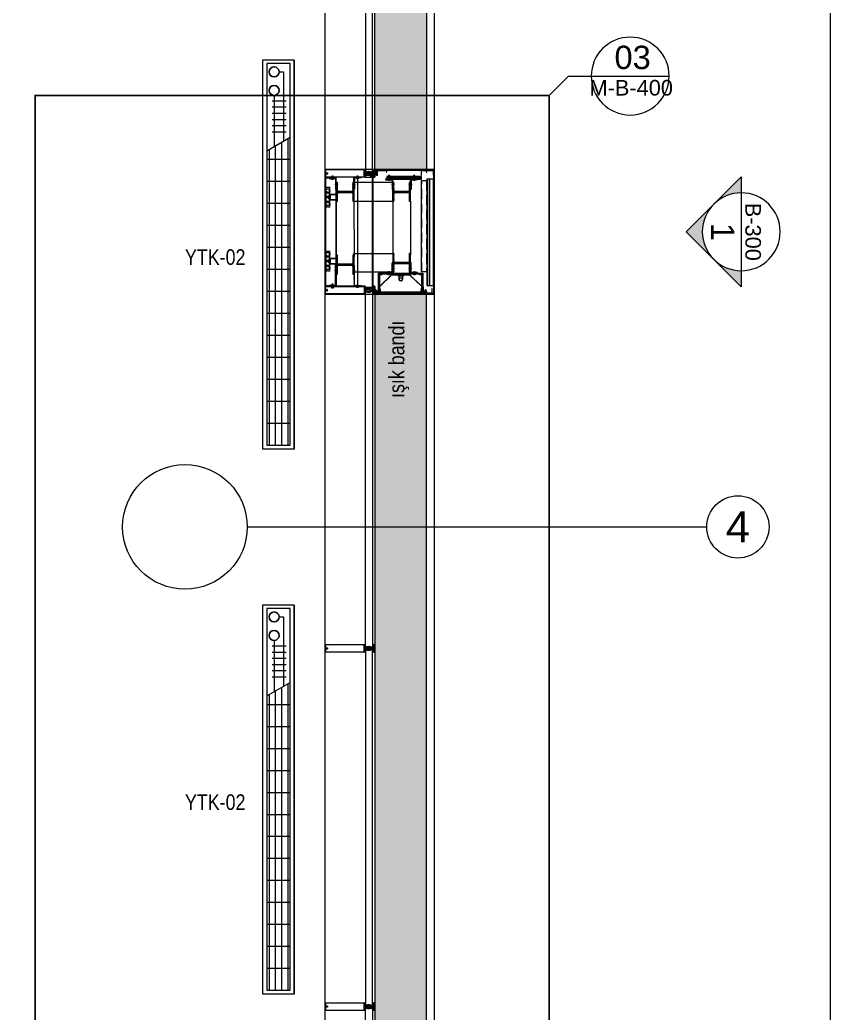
# Model space of a CAD drawing. Extents: x -2012 to 34975, y -1043 to 8321.
# Drawn here: x 5935 to 6455, y 1440 to 2078 of the extents above; entities that cross this region are included whole.
import ezdxf
from ezdxf.enums import TextEntityAlignment as Align

# ---------------------------------------------------------------- set-up
doc = ezdxf.new("R2010")
doc.units = 0
doc.header["$LTSCALE"] = 25
doc.header["$PDMODE"] = 1
for name, pattern in [('DOT2', [0.125, 0, -0.125]), ('Grundrisse$0$AUSGEZOGEN', [2, 1, 1]), ('HIDDEN', [0.375, 0.25, -0.125]), ('HIDDEN2', [4.7625, 3.175, -1.5875])]:
    doc.linetypes.add(name, pattern=pattern)
doc.layers.get('0').update_dxf_attribs({"color": 9, "lineweight": 9})
for name, color, linetype, lineweight in [('01', 9, 'Continuous', 9), ('06D', 9, 'Continuous', 9), ('09P', 9, 'Continuous', 9), ('10', 9, 'Continuous', 9), ('10A', 9, 'Continuous', 9), ('15', 9, 'Continuous', 9), ('20', 9, 'DOT2', 9), ('21', 9, 'Continuous', 9), ('24', 9, 'Continuous', 9), ('31', 9, 'Continuous', 9), ('33', 9, 'BATTING', 9), ('35', 9, 'Continuous', 9)]:
    doc.layers.add(name, color=color, linetype=linetype, lineweight=lineweight)
doc.styles.add('Arial', font='arial.ttf', dxfattribs={"height": 2.5})
doc.styles.add('MuuM_TEXT-STANDART', font='ARIALN.TTF')
doc.linetypes.add('BATTING', pattern='A,0.0001,-0.1,[134,ltypeshp.shx,S=0.1,R=0,X=-0.1,Y=0],-0.2,[134,ltypeshp.shx,S=0.1,R=180,X=0.1,Y=0],-0.1', length=0.4001)
pattern_1 = [(135, (-0.00024, -1359.98446), (-0.176776695, -0.176776695), [])]
pattern_2 = [(135, (-1.3601, -984.90163), (-0.176776695, -0.176776695), [])]
pattern_3 = [(135, (-1.36034, -985.99839), (-0.176776695, -0.176776695), [])]

# ---------------------------------------------------------------- blocks, each defined once
blk = doc.blocks.new('0_aks')
at = {"linetype": 'Continuous'}
blk.add_circle((0, 0), 2, dxfattribs=at)
at = {"style": 'Arial'}
blk.add_attdef('AKS', text='', height=2, dxfattribs=at).set_placement((0, 0), align=Align.MIDDLE_CENTER)
blk = doc.blocks.new('p-aks_vw')
at = {"layer": '24', "ltscale": 2}
blk.add_lwpolyline([(5680, 1440), (5975, 1440)], dxfattribs=at)
at = {"layer": '24', "xscale": 10, "yscale": 10, "zscale": 10}
blk.add_blockref('0_aks', (5995, 1440), dxfattribs=at).add_auto_attribs({'AKS': '4'})
blk = doc.blocks.new('prf-camderzi-20x6-p_1')
at = {"layer": '10A', "linetype": 'Continuous'}
for points in [[(0.18, -2.39), (0.13, -2.34), (0.13, 2.34), (0.18, 2.39), (0.79, 2.39), (0.82, 2.3), (0.88, 2.28), (1.2, 2.39), (1.2, 2.5), (0.15, 2.5), (0.04, 2.45), (0, 2.35), (0, -2.35), (0.05, -2.46), (0.15, -2.5), (1.2, -2.5), (1.2, -2.39), (0.88, -2.28), (0.82, -2.3), (0.79, -2.39)], [(1.06, 2.07), (1.06, 1.95), (1.12, 1.95), (1.2, 2.03), (1.2, 2.35), (0.83, 2.25), (0.8, 2.25), (0.77, 2.27), (0.74, 2.33), (0.69, 2.35), (0.53, 2.27), (0.39, 2.2), (0.22, 2.13), (0.21, 2.1), (0.22, 2.07), (0.26, 2.05), (0.6, 2.05), (0.65, 2), (0.65, 1.08), (0.75, 0.98), (0.9, 0.98), (1, 0.88), (1, 0.03), (1.02, 0), (1, -0.02), (1, -0.88), (0.9, -0.98), (0.75, -0.98), (0.65, -1.08), (0.65, -2), (0.6, -2.05), (0.26, -2.05), (0.22, -2.07), (0.21, -2.1), (0.23, -2.14), (0.42, -2.21), (0.52, -2.26), (0.7, -2.35), (0.73, -2.33), (0.77, -2.27), (0.8, -2.25), (0.82, -2.25), (1.2, -2.35), (1.2, -2.03), (1.12, -1.95), (1.06, -1.95), (1.06, -2.07), (0.9, -2.07), (0.8, -1.97), (0.8, -1.13), (1.06, -1.13), (1.06, -1.25), (1.12, -1.25), (1.2, -1.17), (1.2, 1.17), (1.12, 1.25), (1.06, 1.25), (1.06, 1.13), (0.8, 1.13), (0.8, 1.97), (0.9, 2.07)], [(6.25, -2.5), (31.85, -2.5), (31.95, -2.46), (32, -2.35), (32, 2.35), (31.94, 2.47), (31.85, 2.5), (6.25, 2.5), (6.25, 2.3), (6.33, 2.22), (6.39, 2.22), (6.39, 2.34), (6.62, 2.34), (6.62, 1.9), (6.64, 1.87), (6.62, 1.85), (6.62, 1.4), (6.39, 1.4), (6.39, 1.52), (6.33, 1.52), (6.25, 1.44), (6.25, 1.08), (6.37, 1.08), (6.37, 1.2), (6.58, 1.2), (6.58, 0.65), (6.52, 0.53), (6.43, 0.5), (5.3, 0.5), (5.25, 0.45), (5.25, 0.35), (5.35, 0.25), (5.44, 0.25), (5.47, 0.2), (5.59, 0.2), (5.62, 0.25), (5.65, 0.2), (5.77, 0.2), (5.8, 0.25), (5.83, 0.2), (5.95, 0.2), (5.98, 0.25), (6.01, 0.2), (6.13, 0.2), (6.16, 0.25), (6.19, 0.2), (6.31, 0.2), (6.34, 0.25), (6.37, 0.2), (6.41, 0.2), (6.6, 0.09), (6.65, 0), (6.6, -0.09), (6.41, -0.2), (6.28, -0.2), (6.25, -0.25), (6.22, -0.2), (6.1, -0.2), (6.07, -0.25), (6.04, -0.2), (5.92, -0.2), (5.89, -0.25), (5.86, -0.2), (5.74, -0.2), (5.71, -0.25), (5.68, -0.2), (5.56, -0.2), (5.53, -0.25), (5.5, -0.2), (5.38, -0.2), (5.35, -0.25), (5.25, -0.37), (5.25, -0.45), (5.3, -0.5), (6.43, -0.5), (6.55, -0.56), (6.58, -0.65), (6.58, -1.22), (6.37, -1.22), (6.37, -1.1), (6.25, -1.1), (6.25, -1.46), (6.33, -1.54), (6.39, -1.54), (6.39, -1.42), (6.62, -1.42), (6.62, -1.86), (6.64, -1.89), (6.62, -1.91), (6.62, -2.36), (6.39, -2.36), (6.39, -2.24), (6.33, -2.24), (6.25, -2.32)]]:
    blk.add_lwpolyline(points, close=True, dxfattribs=at)
at = {"layer": '10A', "linetype": 'Grundrisse$0$AUSGEZOGEN'}
for points in [[(5.22, -0.5), (5.22, -0.32), (5.28, -0.22), (5.42, -0.19), (5.59, -0.2), (5.76, -0.21), (5.84, -0.21), (5.87, -0.24), (5.9, -0.2), (5.94, -0.2), (6.12, -0.19), (6.17, -0.19), (6.23, -0.17), (6.37, -0.09), (6.42, 0), (6.37, 0.09), (6.23, 0.17), (6.17, 0.19), (6.12, 0.19), (5.94, 0.2), (5.9, 0.2), (5.87, 0.23), (5.84, 0.21), (5.76, 0.21), (5.59, 0.2), (5.42, 0.19), (5.27, 0.23), (5.22, 0.32), (5.22, 0.5), (2.39, 0.5), (2.31, 0.48), (2.07, 0.37), (2.04, 0.37), (2.03, 0.4), (2.04, 0.47), (2.03, 0.49), (1.98, 0.5), (1.44, 0.5), (1.34, 0.4), (1.37, 0.29), (1.48, 0.27), (1.48, 0.34), (1.51, 0.37), (1.8, 0.37), (1.87, 0.34), (2.18, 0.03), (2.19, 0), (2.18, -0.04), (1.87, -0.34), (1.8, -0.37), (1.51, -0.37), (1.48, -0.34), (1.48, -0.26), (1.37, -0.29), (1.34, -0.36), (1.37, -0.47), (1.44, -0.5), (2.01, -0.5), (2.04, -0.47), (2.03, -0.4), (2.04, -0.38), (2.07, -0.37), (2.31, -0.48), (2.39, -0.5)], [(2.8, 0.93), (2.78, 0.89), (2.73, 0.5), (2.84, 0.5), (2.89, 0.55), (2.91, 0.58), (2.91, 0.9), (3, 1.05), (3.11, 1.09), (3.45, 1.12), (3.46, 1.13), (3.47, 1.16), (3.45, 1.18), (3.1, 1.18), (3.09, 1.18), (3.04, 1.17), (3, 1.15), (2.95, 1.13), (2.91, 1.1), (2.88, 1.06), (2.84, 1.02), (2.82, 0.98)], [(3.68, 0.93), (3.66, 0.89), (3.61, 0.5), (3.72, 0.5), (3.77, 0.55), (3.79, 0.58), (3.79, 0.9), (3.88, 1.05), (3.99, 1.09), (4.33, 1.12), (4.34, 1.13), (4.35, 1.16), (4.33, 1.18), (3.98, 1.18), (3.97, 1.18), (3.92, 1.17), (3.88, 1.15), (3.83, 1.13), (3.79, 1.1), (3.76, 1.06), (3.72, 1.02), (3.7, 0.98)], [(4.56, 0.93), (4.54, 0.89), (4.49, 0.5), (4.6, 0.5), (4.65, 0.55), (4.67, 0.58), (4.67, 0.9), (4.76, 1.05), (4.87, 1.09), (5.21, 1.12), (5.22, 1.13), (5.23, 1.16), (5.21, 1.18), (4.86, 1.18), (4.85, 1.18), (4.8, 1.17), (4.76, 1.15), (4.71, 1.13), (4.67, 1.1), (4.64, 1.06), (4.6, 1.02), (4.58, 0.98)], [(2.79, -0.92), (2.78, -0.88), (2.73, -0.5), (2.84, -0.5), (2.89, -0.55), (2.91, -0.58), (2.91, -0.89), (3, -1.04), (3.11, -1.08), (3.44, -1.11), (3.46, -1.12), (3.47, -1.15), (3.45, -1.17), (3.1, -1.17), (3.09, -1.17), (3.04, -1.16), (3, -1.14), (2.95, -1.12), (2.91, -1.09), (2.87, -1.05), (2.84, -1.01), (2.82, -0.97)], [(3.67, -0.92), (3.66, -0.88), (3.61, -0.5), (3.72, -0.5), (3.77, -0.55), (3.79, -0.58), (3.79, -0.89), (3.88, -1.04), (3.99, -1.08), (4.32, -1.11), (4.34, -1.12), (4.35, -1.15), (4.33, -1.17), (3.98, -1.17), (3.97, -1.17), (3.92, -1.16), (3.88, -1.14), (3.83, -1.12), (3.79, -1.09), (3.75, -1.05), (3.72, -1.01), (3.7, -0.97)], [(4.55, -0.92), (4.54, -0.88), (4.49, -0.5), (4.6, -0.5), (4.65, -0.55), (4.67, -0.58), (4.67, -0.89), (4.76, -1.04), (4.87, -1.08), (5.2, -1.11), (5.22, -1.12), (5.23, -1.15), (5.21, -1.17), (4.86, -1.17), (4.85, -1.17), (4.8, -1.16), (4.76, -1.14), (4.71, -1.12), (4.67, -1.09), (4.63, -1.05), (4.6, -1.01), (4.58, -0.97)]]:
    blk.add_lwpolyline(points, close=True, dxfattribs=at)
at = {"layer": '10A', "linetype": 'Continuous'}
blk.add_lwpolyline([(6.85, -2.29), (6.85, 2.29), (31.79, 2.29), (31.79, 0.16), (31.74, 0.11), (31.28, 0.11), (31.22, 0.17), (31.2, 0.22), (31.17, 0.27), (31.13, 0.31), (31.09, 0.35), (31.05, 0.38), (31, 0.41), (30.95, 0.43), (30.9, 0.45), (30.84, 0.46), (30.79, 0.46), (30.73, 0.45), (30.68, 0.44), (30.62, 0.42), (30.57, 0.4), (30.53, 0.37), (30.49, 0.33), (30.45, 0.29), (30.44, 0.18), (30.52, 0.13), (30.66, 0.13), (30.68, 0.16), (30.67, 0.18), (30.78, 0.22), (30.92, 0.18), (30.92, 0.16), (30.93, 0.14), (31, 0.12), (31.04, -0.01), (31, -0.11), (30.93, -0.12), (30.92, -0.15), (30.93, -0.16), (30.78, -0.2), (30.68, -0.16), (30.68, -0.15), (30.67, -0.12), (30.65, -0.11), (30.52, -0.11), (30.42, -0.18), (30.45, -0.27), (30.49, -0.31), (30.53, -0.35), (30.57, -0.38), (30.62, -0.41), (30.68, -0.42), (30.73, -0.44), (30.79, -0.44), (30.84, -0.44), (30.9, -0.43), (30.95, -0.42), (31, -0.39), (31.05, -0.37), (31.09, -0.33), (31.13, -0.29), (31.17, -0.25), (31.2, -0.2), (31.22, -0.15), (31.28, -0.09), (31.74, -0.09), (31.79, -0.14), (31.79, -2.29), (6.85, -2.29)], dxfattribs=at)
blk = doc.blocks.new('p-cephe-onkisim')
at = {"layer": '31'}
h = blk.add_hatch(dxfattribs=at)
h.set_pattern_fill('DOTS', color=256, scale=50, angle=90, style=0)
h.set_pattern_definition([(90, (8372.4593, -9317.76), (-3.125, 1.5625), [0, -3.125])])
h.paths.add_polyline_path([(-38, 3019.5), (-5, 3019.5), (-5, 3752), (-38, 3752)])
h.paths.add_polyline_path([(-5, 1789.5), (-38, 1789.5), (-38, 2276.5), (-5, 2276.5)])
h.paths.add_polyline_path([(-38, 794.5), (-5, 794.5), (-5, 1709.5), (-38, 1709.5)])
h.paths.add_polyline_path([(-38, 68), (-5, 68), (-5, 554.5), (-38, 554.5)])
at = {"layer": '06D'}
for points in [[(-70.11, 2344.99), (-70, 68.43)], [(0, 2276.5), (0, 68)]]:
    blk.add_lwpolyline(points, dxfattribs=at)
for points in [[(-5, 1789.5), (-38, 1789.5), (-38, 2276.5), (-5, 2276.5)], [(-38, 794.5), (-5, 794.5), (-5, 1709.5), (-38, 1709.5)]]:
    blk.add_lwpolyline(points, close=True, dxfattribs=at)
at = {"layer": '10'}
blk.add_lwpolyline([(0, 1789.5), (-70, 1789.5), (-70, 1709.5), (0, 1709.5)], close=True, dxfattribs=at)
at = {"layer": '15', "linetype": 'Continuous'}
for points in [[(-44, 1787.92), (-39.5, 1787.92), (-39.5, 2032.27), (-44, 2032.27)], [(-44, 1711.17), (-39.5, 1711.17), (-39.5, 1482.87), (-44, 1482.87)], [(-44, 1253), (-39.5, 1253), (-39.5, 1481), (-44, 1481)], [(-44, 1251), (-39.5, 1251), (-39.5, 1023), (-44, 1023)]]:
    blk.add_lwpolyline(points, close=True, dxfattribs=at)
at = {"xscale": -1}
for p in [(-38, 1787), (-38, 1482), (-38, 1252)]:
    blk.add_blockref('prf-camderzi-20x6-p_1', p, dxfattribs=at)
at = {"rotation": 180}
blk.add_blockref('prf-camderzi-20x6-p_1', (-38, 1712), dxfattribs=at)
blk = doc.blocks.new('*U662')
for points in [[(-0.09, -0.42), (-0.58, -0.42), (-0.58, 0.43), (-0.09, 0.43)], [(-0.09, 0.59), (0, 0.59), (0, -0.59), (-0.09, -0.59)], [(0.7, 0.59), (0.61, 0.59), (0.61, -0.59), (0.7, -0.59)], [(0.7, -0.42), (1.19, -0.42), (1.19, 0.43), (0.7, 0.43)]]:
    blk.add_lwpolyline(points, close=True)
for points in [[(0.61, 0.21), (0, 0.21)], [(0.61, -0.2), (0, -0.2)]]:
    blk.add_lwpolyline(points)
blk = doc.blocks.new('k01-kapı önü aydınlatma elemanı')
blk.add_lwpolyline([(0, -0.29), (13.92, -0.29), (13.92, -11.87), (16.13, -11.87), (16.13, -11.59), (14.2, -11.59), (14.2, 0), (-14.2, 0), (-14.2, -11.59), (-16.13, -11.59), (-16.13, -11.87), (-13.92, -11.87), (-13.92, -0.29)])
for points in [[(0, -0.29), (-12.11, -0.29), (-12.11, -0.74), (-13.65, -0.74), (-13.65, -10.64), (-13.55, -10.64, -0.337022), (-13.41, -10.78), (-13.41, -11.46, 1.015215), (-13.31, -11.46), (-13.31, -10.75), (-13.34, -10.64), (-13.37, -10.59), (-13.47, -10.56), (-13.55, -10.54), (-13.55, -1.22), (-13.17, -1.22), (-13.17, -0.89), (-11.95, -0.89), (-11.95, -0.43), (-5.47, -0.43), (-5.47, -0.89), (-4.42, -0.89), (-4.42, -0.43), (-1.03, -0.43), (-1.03, -0.89), (0, -0.89), (0, -0.29)], [(1.13, -1.82), (1.13, -3.94, -0.402183), (-0.08, -4.78, -0.416808), (-1.29, -3.85), (-1.29, -1.82)], [(0, -0.29), (12.11, -0.29), (12.11, -0.74), (13.65, -0.74), (13.65, -10.64), (13.55, -10.64, 0.337022), (13.41, -10.78), (13.41, -11.46, -1.015215), (13.31, -11.46), (13.31, -10.75), (13.34, -10.64), (13.37, -10.59), (13.47, -10.56), (13.55, -10.54), (13.55, -1.22), (13.17, -1.22), (13.17, -0.89), (11.95, -0.89), (11.95, -0.43), (5.47, -0.43), (5.47, -0.89), (4.42, -0.89), (4.42, -0.43), (1.03, -0.43), (1.03, -0.89), (0, -0.89), (0, -0.29)]]:
    blk.add_lwpolyline(points, format="xyb", close=True)
for points in [[(-13.48, -8.44), (-5.85, -1.14), (-5.51, -0.97), (5.5, -0.97), (5.86, -1.14), (13.5, -8.45), (13.55, -8.4), (5.9, -1.08), (5.52, -0.9), (-5.53, -0.9), (-5.89, -1.08), (-13.53, -8.39)], [(1.52, -1), (1.3, -1), (1.3, -1.52), (1.29, -1.55), (1.25, -1.58), (1.22, -1.6), (-1.37, -1.6), (-1.4, -1.58), (-1.43, -1.55), (-1.45, -1.52), (-1.45, -1), (-1.66, -1), (-1.66, -1.82), (1.52, -1.82)], [(0.87, -3.99), (0.89, -3.82), (0.87, -3.65), (0.82, -3.48), (0.75, -3.34), (0.67, -3.19), (0.55, -3.09), (0.4, -2.99), (0.26, -2.92), (0.09, -2.87), (-0.08, -2.85), (-0.24, -2.87), (-0.39, -2.92), (-0.55, -2.99), (-0.7, -3.09), (-0.82, -3.19), (-0.92, -3.34), (-0.98, -3.48), (-1.03, -3.65), (-1.03, -3.82), (-1.03, -3.99), (-0.98, -4.15), (-0.92, -4.3), (-0.82, -4.44), (-0.7, -4.56), (-0.55, -4.65), (-0.39, -4.72), (-0.24, -4.77), (-0.08, -4.78), (0.09, -4.77), (0.26, -4.72), (0.4, -4.65), (0.55, -4.56), (0.67, -4.44), (0.75, -4.3), (0.82, -4.15)], [(-14.26, -11.46), (-14.21, -11.37), (-14.2, -11.27), (-14.2, -8.72), (-14.35, -8.72), (-14.35, -11.27), (-14.37, -11.34), (-14.38, -11.37), (-14.45, -11.42), (-14.5, -11.42), (-15.84, -11.42), (-15.89, -11.42), (-15.94, -11.37), (-15.96, -11.34), (-15.98, -11.27), (-15.98, -10.43), (-16.13, -10.43), (-16.13, -11.27), (-16.11, -11.37), (-16.08, -11.46), (-16, -11.53), (-15.92, -11.56), (-15.84, -11.59), (-14.5, -11.59), (-14.4, -11.56), (-14.33, -11.53)], [(-13.15, -10.78), (-13.17, -10.66), (-13.2, -10.56), (-13.29, -10.48), (-13.3, -10.45), (-13.3, -10.41), (-13.2, -9.97), (-13.34, -9.92), (-13.46, -10.48), (-13.46, -10.52), (-13.45, -10.54), (-13.44, -10.56), (-13.42, -10.57), (-13.4, -10.57), (-13.38, -10.59), (-13.37, -10.59), (-13.36, -10.6), (-13.34, -10.62), (-13.33, -10.66), (-13.3, -10.71), (-13.29, -10.78), (-13.29, -11.75), (-13.82, -11.75), (-13.82, -11.87), (-13.15, -11.87)], [(13.82, -11.75), (13.29, -11.75), (13.29, -10.78), (13.31, -10.71), (13.33, -10.66), (13.34, -10.62), (13.36, -10.6), (13.37, -10.59), (13.37, -10.59), (13.39, -10.57), (13.42, -10.57), (13.43, -10.56), (13.45, -10.54), (13.47, -10.52), (13.47, -10.48), (13.34, -9.92), (13.2, -9.97), (13.31, -10.41), (13.29, -10.45), (13.29, -10.48), (13.2, -10.56), (13.17, -10.66), (13.14, -10.78), (13.14, -11.87), (13.82, -11.87)], [(16.13, -11.4), (16.13, -10.43), (15.98, -10.43), (15.98, -11.27), (15.97, -11.34), (15.93, -11.37), (15.89, -11.42), (15.82, -11.42), (14.51, -11.42), (14.45, -11.42), (14.4, -11.37), (14.37, -11.34), (14.35, -11.27), (14.35, -8.72), (14.2, -8.72), (14.2, -11.27), (14.22, -11.37), (14.27, -11.46), (14.34, -11.53), (14.4, -11.56), (14.51, -11.59), (15.82, -11.59), (15.93, -11.56), (16, -11.53)]]:
    blk.add_lwpolyline(points, close=True)
blk = doc.blocks.new('*U663')
for points in [[(-0.09, -0.42), (-0.58, -0.42), (-0.58, 0.43), (-0.09, 0.43)], [(-0.09, 0.59), (0, 0.59), (0, -0.59), (-0.09, -0.59)], [(0.92, 0.59), (0.83, 0.59), (0.83, -0.59), (0.92, -0.59)], [(0.92, -0.42), (1.41, -0.42), (1.41, 0.43), (0.92, 0.43)]]:
    blk.add_lwpolyline(points, close=True)
for points in [[(0.83, 0.21), (0, 0.21)], [(0.83, -0.2), (0, -0.2)]]:
    blk.add_lwpolyline(points)
blk = doc.blocks.new('*U664')
for points in [[(-0.09, -0.42), (-0.58, -0.42), (-0.58, 0.43), (-0.09, 0.43)], [(-0.09, 0.59), (0, 0.59), (0, -0.59), (-0.09, -0.59)], [(1.3, 0.59), (1.21, 0.59), (1.21, -0.59), (1.3, -0.59)], [(1.3, -0.42), (1.79, -0.42), (1.79, 0.43), (1.3, 0.43)]]:
    blk.add_lwpolyline(points, close=True)
for points in [[(1.21, 0.21), (0, 0.21)], [(1.21, -0.2), (0, -0.2)]]:
    blk.add_lwpolyline(points)
blk = doc.blocks.new('*U665')
for points in [[(-0.09, -0.42), (-0.58, -0.42), (-0.58, 0.43), (-0.09, 0.43)], [(-0.09, 0.59), (0, 0.59), (0, -0.59), (-0.09, -0.59)], [(0.7, 0.59), (0.61, 0.59), (0.61, -0.59), (0.7, -0.59)], [(0.7, -0.42), (1.19, -0.42), (1.19, 0.43), (0.7, 0.43)]]:
    blk.add_lwpolyline(points, close=True)
for points in [[(0.61, 0.21), (0, 0.21)], [(0.61, -0.2), (0, -0.2)]]:
    blk.add_lwpolyline(points)
blk = doc.blocks.new('*U666')
for points in [[(-0.09, -0.42), (-0.58, -0.42), (-0.58, 0.43), (-0.09, 0.43)], [(-0.09, 0.59), (0, 0.59), (0, -0.59), (-0.09, -0.59)], [(1.13, 0.59), (1.04, 0.59), (1.04, -0.59), (1.13, -0.59)], [(1.13, -0.42), (1.62, -0.42), (1.62, 0.43), (1.13, 0.43)]]:
    blk.add_lwpolyline(points, close=True)
for points in [[(1.04, 0.21), (0, 0.21)], [(1.04, -0.2), (0, -0.2)]]:
    blk.add_lwpolyline(points)
blk = doc.blocks.new('*U661')
for points in [[(-0.09, -0.42), (-0.58, -0.42), (-0.58, 0.43), (-0.09, 0.43)], [(-0.09, 0.59), (0, 0.59), (0, -0.59), (-0.09, -0.59)], [(2.22, 0.59), (2.13, 0.59), (2.13, -0.59), (2.22, -0.59)], [(2.22, -0.42), (2.71, -0.42), (2.71, 0.43), (2.22, 0.43)]]:
    blk.add_lwpolyline(points, close=True)
for points in [[(2.13, 0.21), (0, 0.21)], [(2.13, -0.2), (0, -0.2)]]:
    blk.add_lwpolyline(points)
blk = doc.blocks.new('Prf-40x40')
for points in [[(1.5, -2), (-1.5, -2, -0.414214), (-2, -1.5), (-2, 1.5, -0.414214), (-1.5, 2), (1.5, 2, -0.414214), (2, 1.5), (2, -1.5, -0.414214)], [(1.5, -1.7), (-1.5, -1.7, -0.414214), (-1.7, -1.5), (-1.7, 1.5, -0.414214), (-1.5, 1.7), (1.5, 1.7, -0.414214), (1.7, 1.5), (1.7, -1.5, -0.414214)]]:
    blk.add_lwpolyline(points, format="xyb", close=True)
blk.add_point((0, 0))
blk = doc.blocks.new('VIDA-GY2')
for p, q in [((-0.5, 5.9), (-3.2, 5.9)), ((-0.5, 4.9), (-3.2, 4.9)), ((-0.5, 8.6), (-0.5, 5.9)), ((-0.5, 4.9), (-0.5, 2.2)), ((0.5, 8.6), (0.5, 5.9)), ((3.2, 5.9), (0.5, 5.9)), ((0.5, 4.9), (0.5, 2.2)), ((3.2, 4.9), (0.5, 4.9))]:
    blk.add_line(p, q)
blk.add_circle((0, 5.4), 5.4)
for centre, start, end in [((-1.2, 5.4), 166.22585, 193.77415), ((0, 6.6), 76.22585, 103.77415), ((0, 4.2), 256.22585, 283.77415), ((1.2, 5.4), 346.22585, 13.77415)]:
    blk.add_arc(centre, 2.1, start, end)
blk = doc.blocks.new('A$C24435FA4')
for p, q in [((6.82, 6.25, 0), (4, 6.25, 0)), ((4.2, 1.1, 0), (4, 1.1, 0)), ((4, 1.1, 0), (4, -1.1, 0)), ((4.2, 1.1, 0), (4.2, -1.1, 0)), ((4.3, 5.28, 0), (6.82, 5.28, 0)), ((4.3, 5.28, 0), (4.3, -5.25, 0)), ((4.3, -5.25, 0), (4.3, 5.28, 0)), ((4.3, 0.95, 0), (4.9, 0.95, 0)), ((4.3, 0.5, 0), (4.9, 0.5, 0)), ((5, 0.72, 0), (5, -0.73, 0)), ((5, 0.5, 0), (6.3, 0.5, 0)), ((5.16, -0.5, 0), (5.16, 0.5, 0)), ((5.33, -0.5, 0), (5.33, 0.5, 0)), ((5.49, -0.5, 0), (5.49, 0.5, 0)), ((5.65, -0.5, 0), (5.65, 0.5, 0)), ((5.81, -0.5, 0), (5.81, 0.5, 0)), ((5.98, -0.5, 0), (5.98, 0.5, 0)), ((6.14, -0.5, 0), (6.14, 0.5, 0)), ((6.3, -0.5, 0), (6.3, 0.5, 0)), ((6.82, 5.25, 0), (6.82, 6.25, 0)), ((6.82, -5.25, 0), (6.82, 5.28, 0)), ((4.2, -1.1, 0), (4, -1.1, 0)), ((4, -6.25, 0), (6.82, -6.25)), ((4.3, -0.5, 0), (4.9, -0.5, 0)), ((4.3, -0.95, 0), (4.9, -0.95, 0)), ((4.3, -5.25, 0), (6.82, -5.25, 0)), ((5, -0.5, 0), (6.3, -0.5, 0)), ((6.82, -6.25, 0), (6.82, -5.25, 0))]:
    blk.add_line(p, q)
for centre, radius, start, end in [((4.12, 6.28, 0), 0.129, 200.30022, 318.44444), ((4.12, 6.08, 0), 0.129, 200.30022, 318.44444), ((4.12, 5.88, 0), 0.129, 200.30022, 318.44444), ((4.12, 5.68, 0), 0.129, 200.30022, 318.44444), ((4.12, 5.48, 0), 0.129, 200.30022, 318.44444), ((4.12, 5.28, 0), 0.129, 200.30022, 318.44444), ((4.12, 5.08, 0), 0.129, 200.30022, 318.44444), ((4.12, 4.88, 0), 0.129, 200.30022, 318.44444), ((4.12, 4.68, 0), 0.129, 200.30022, 318.44444), ((4.12, 4.48, 0), 0.129, 200.30022, 318.44444), ((4.12, 4.28, 0), 0.129, 200.30022, 318.44444), ((4.12, 4.08, 0), 0.129, 200.30022, 318.44444), ((4.12, 3.88, 0), 0.129, 200.30022, 318.44444), ((4.12, 3.68, 0), 0.129, 200.30022, 318.44444), ((4.12, 3.48, 0), 0.129, 200.30022, 318.44444), ((4.12, 3.28, 0), 0.129, 200.30022, 318.44444), ((4.12, 3.08, 0), 0.129, 200.30022, 318.44444), ((4.12, 2.88, 0), 0.129, 200.30022, 318.44444), ((4.12, 2.68, 0), 0.129, 200.30022, 318.44444), ((4.12, 2.48, 0), 0.129, 200.30022, 318.44444), ((4.12, 2.28, 0), 0.129, 200.30022, 318.44444), ((4.12, 2.08, 0), 0.129, 200.30022, 318.44444), ((4.12, 1.88, 0), 0.129, 200.30022, 318.44444), ((4.12, 1.68, 0), 0.129, 200.30022, 318.44444), ((4.12, 1.48, 0), 0.129, 200.30022, 318.44444), ((4.12, 1.28, 0), 0.129, 200.30022, 318.44444), ((4.12, 1.08, 0), 0.129, 200.30022, 318.44444), ((4.12, 0.88, 0), 0.129, 200.30022, 318.44444), ((4.12, 0.68, 0), 0.129, 200.30022, 318.44444), ((4.12, 0.48, 0), 0.129, 200.30022, 318.44444), ((4.12, 0.28, 0), 0.129, 200.30022, 318.44444), ((4.12, 0.08, 0), 0.129, 200.30022, 318.44444), ((4.5, 0.72), 0.303, 132.07502, 227.92498), ((5.5, 0), 1.3, 157.38013, 202.61986), ((4.7, 0.72), 0.303, 312.07502, 47.92498), ((3.7, 0), 1.3, 337.38013, 22.61986), ((4.12, -0.12, 0), 0.129, 200.30022, 318.44444), ((4.12, -0.32, 0), 0.129, 200.30022, 318.44444), ((4.12, -0.52, 0), 0.129, 200.30022, 318.44444), ((4.12, -0.72, 0), 0.129, 200.30022, 318.44444), ((4.12, -0.92, 0), 0.129, 200.30022, 318.44444), ((4.12, -1.12, 0), 0.129, 200.30022, 318.44444), ((4.12, -1.32, 0), 0.129, 200.30022, 318.44444), ((4.12, -1.52, 0), 0.129, 200.30022, 318.44444), ((4.12, -1.72, 0), 0.129, 200.30022, 318.44444), ((4.12, -1.92, 0), 0.129, 200.30022, 318.44444), ((4.12, -2.12, 0), 0.129, 200.30022, 318.44444), ((4.12, -2.32, 0), 0.129, 200.30022, 318.44444), ((4.12, -2.52, 0), 0.129, 200.30022, 318.44444), ((4.12, -2.72, 0), 0.129, 200.30022, 318.44444), ((4.12, -2.92, 0), 0.129, 200.30022, 318.44444), ((4.12, -3.12, 0), 0.129, 200.30022, 318.44444), ((4.12, -3.32, 0), 0.129, 200.30022, 318.44444), ((4.12, -3.52, 0), 0.129, 200.30022, 318.44444), ((4.12, -3.72, 0), 0.129, 200.30022, 318.44444), ((4.12, -3.92, 0), 0.129, 200.30022, 318.44444), ((4.12, -4.12, 0), 0.129, 200.30022, 318.44444), ((4.12, -4.32, 0), 0.129, 200.30022, 318.44444), ((4.12, -4.52, 0), 0.129, 200.30022, 318.44444), ((4.12, -4.72, 0), 0.129, 200.30022, 318.44444), ((4.12, -4.92, 0), 0.129, 200.30022, 318.44444), ((4.12, -5.12, 0), 0.129, 200.30022, 318.44444), ((4.12, -5.32, 0), 0.129, 200.30022, 318.44444), ((4.12, -5.52, 0), 0.129, 200.30022, 318.44444), ((4.12, -5.72, 0), 0.129, 200.30022, 318.44444), ((4.12, -5.92, 0), 0.129, 200.30022, 318.44444), ((4.12, -6.12, 0), 0.129, 200.30022, 318.44444), ((4.5, -0.73), 0.303, 132.07502, 227.92498), ((4.7, -0.73), 0.303, 312.07502, 47.92498)]:
    blk.add_arc(centre, radius, start, end)
at = {"xscale": 0.09999999997671699, "yscale": 0.09999999997671699, "zscale": 0.09999999997671699, "rotation": 179.9999994663915}
for p in [(5.6, 3.54, 0), (5.6, -2.46, 0)]:
    blk.add_blockref('VIDA-GY2', p, dxfattribs=at)
at = {"layer": '10'}
blk.add_blockref('Prf-40x40', (2, 0), dxfattribs=at)
blk = doc.blocks.new('p-cephekolon-80')
at = {"layer": '09P'}
h = blk.add_hatch(dxfattribs=at)
h.set_pattern_fill('ANSI31', color=256, scale=2, angle=90, style=0)
h.set_pattern_definition([(135, (-0.00024, -1153.31942), (-0.176776695, -0.176776695), [])])
h.paths.add_polyline_path([(-0.35, -0.33), (-0.35, -79.7), (-4.89, -79.7), (-4.89, -80), (0, -80), (0, 0), (-37.15, 0), (-37.15, -3.71), (-36.8, -3.71), (-36.8, -0.33)])
h = blk.add_hatch(dxfattribs=at)
h.set_pattern_fill('ANSI31', color=256, scale=2, angle=90, style=0)
h.set_pattern_definition([(135, (-51.47542, -1147.20835), (-0.176776695, -0.176776695), [])])
h.paths.add_polyline_path([(-66, -5), (-70, -5), (-70, -75), (-66, -75), (-66, -74.7), (-69.7, -74.7), (-69.7, -5.3), (-66, -5.3)])
h = blk.add_hatch(dxfattribs=at)
h.set_pattern_fill('ANSI31', color=256, scale=2, angle=90, style=0)
h.set_pattern_definition([(135, (-51.47542, -1354.03481), (-0.176776695, -0.176776695), [])])
h.paths.add_polyline_path([(-67.45, -5.7), (-63.28, -5.7), (-63.28, -12.76), (-62.88, -12.76), (-62.88, -5.3), (-67.46, -5.3)])
h = blk.add_hatch(dxfattribs=at)
h.set_pattern_fill('ANSI31', color=256, scale=2, angle=90, style=0)
h.set_pattern_definition([(135, (-40.43468, -1356.31337), (-0.176776695, -0.176776695), [])])
h.paths.add_polyline_path([(-44.47, -3.69), (-40.53, -3.69), (-40.43, -3.79), (-40.43, -5.01), (-40.53, -5.11), (-44.47, -5.11), (-44.57, -5.01), (-44.57, -3.79)])
h.paths.add_polyline_path([(-44.27, -3.89), (-44.37, -3.99), (-44.37, -4.81), (-44.27, -4.91), (-40.73, -4.91), (-40.63, -4.81), (-40.63, -3.99), (-40.73, -3.89)], flags=16)
h = blk.add_hatch(dxfattribs=at)
h.set_pattern_fill('ANSI31', color=256, scale=2, angle=90, style=0)
h.set_pattern_definition([(135, (-39.45024, -1149.84265), (-0.176776695, -0.176776695), [])])
h.paths.add_polyline_path([(-39.55, -76.72), (-39.55, -3.52), (-39.45, -3.52), (-39.45, -76.72)])
h = blk.add_hatch(dxfattribs=at)
h.set_pattern_fill('ANSI31', color=256, scale=2, angle=90, style=0)
h.set_pattern_definition(pattern_1)
h.paths.add_polyline_path([(-36.59, -3.71), (-36.43, -3.71), (-36.43, -0.53), (-30.55, -0.53), (-30.55, -1.7), (-30.39, -1.7), (-30.39, -0.33), (-36.59, -0.33)])
h = blk.add_hatch(dxfattribs=at)
h.set_pattern_fill('ANSI31', color=256, scale=2, angle=90, style=0)
h.set_pattern_definition([(135, (-8.20052, -1355.59354), (-0.176776695, -0.176776695), [])])
h.paths.add_polyline_path([(-30.39, -4.41), (-30.39, -6.14), (-8.2, -6.14), (-8.2, -4.41)])
h = blk.add_hatch(dxfattribs=at)
h.set_pattern_fill('ANSI31', color=256, scale=2, angle=90, style=0)
h.set_pattern_definition(pattern_1)
h.paths.add_polyline_path([(-8.41, -3.71), (-8.21, -3.71), (-8.21, -0.53), (-5.04, -0.53), (-5.04, -1.7), (-4.89, -1.7), (-4.89, -0.33), (-8.41, -0.33)])
h = blk.add_hatch(dxfattribs=at)
h.set_pattern_fill('ANSI31', color=256, scale=2, angle=90, style=0)
h.set_pattern_definition(pattern_1)
edge = h.paths.add_edge_path()
edge.add_line((-4.89, -1.7), (-4.69, -1.7))
edge.add_line((-4.69, -1.7), (-4.69, -0.53))
edge.add_line((-4.69, -0.53), (-0.55, -0.53))
edge.add_line((-0.55, -0.53), (-0.55, -3.71))
edge.add_line((-0.55, -3.71), (-0.35, -3.71))
edge.add_line((-0.35, -3.71), (-0.35, -0.33))
edge.add_line((-0.35, -0.33), (-4.89, -0.33))
h = blk.add_hatch(dxfattribs=at)
h.set_pattern_fill('ANSI31', color=256, scale=2, angle=90, style=0)
h.set_pattern_definition([(135, (-51.47542, -1353.85016), (-0.176776695, -0.176776695), [])])
edge = h.paths.add_edge_path()
edge.add_line((-62.88, -8.43), (-62.88, -20.43))
edge.add_line((-62.88, -20.43), (-62.08, -20.43))
edge.add_line((-62.08, -20.43), (-62.08, -15.88))
edge.add_arc((-60.88, -15.88), 1.2, 90, 180, ccw=False)
edge.add_line((-60.88, -14.68), (-53.48, -14.68))
edge.add_arc((-53.48, -15.88), 1.2, 0, 90, ccw=False)
edge.add_line((-52.28, -15.88), (-52.28, -20.43))
edge.add_line((-52.28, -20.43), (-51.48, -20.43))
edge.add_line((-51.48, -20.43), (-51.48, -8.43))
edge.add_line((-51.48, -8.43), (-52.28, -8.43))
edge.add_line((-52.28, -8.43), (-52.28, -12.98))
edge.add_arc((-53.48, -12.98), 1.2, -90, 0, ccw=False)
edge.add_line((-53.48, -14.18), (-60.88, -14.18))
edge.add_arc((-60.88, -12.98), 1.2, 180, 270, ccw=False)
edge.add_line((-62.08, -12.98), (-62.08, -8.43))
edge.add_line((-62.08, -8.43), (-62.88, -8.43))
h = blk.add_hatch(dxfattribs=at)
h.set_pattern_fill('ANSI31', color=256, scale=2, angle=90, style=0)
h.set_pattern_definition([(135, (-15.20932, -1351.56768), (-0.176776695, -0.176776695), [])])
edge = h.paths.add_edge_path()
edge.add_line((-26.61, -8.43), (-26.61, -20.43))
edge.add_line((-26.61, -20.43), (-25.81, -20.43))
edge.add_line((-25.81, -20.43), (-25.81, -15.88))
edge.add_arc((-24.61, -15.88), 1.2, 90, 180, ccw=False)
edge.add_line((-24.61, -14.68), (-17.21, -14.68))
edge.add_arc((-17.21, -15.88), 1.2, 0, 90, ccw=False)
edge.add_line((-16.01, -15.88), (-16.01, -20.43))
edge.add_line((-16.01, -20.43), (-15.21, -20.43))
edge.add_line((-15.21, -20.43), (-15.21, -8.43))
edge.add_line((-15.21, -8.43), (-16.01, -8.43))
edge.add_line((-16.01, -8.43), (-16.01, -12.98))
edge.add_arc((-17.21, -12.98), 1.2, -90, 0, ccw=False)
edge.add_line((-17.21, -14.18), (-24.61, -14.18))
edge.add_arc((-24.61, -12.98), 1.2, 180, 270, ccw=False)
edge.add_line((-25.81, -12.98), (-25.81, -8.43))
edge.add_line((-25.81, -8.43), (-26.61, -8.43))
h = blk.add_hatch(dxfattribs=at)
h.set_pattern_fill('ANSI31', color=256, scale=2, angle=90, style=0)
h.set_pattern_definition(pattern_2)
edge = h.paths.add_edge_path()
edge.add_line((-62.87, -55.1), (-62.87, -67.1))
edge.add_line((-62.87, -67.1), (-62.07, -67.1))
edge.add_line((-62.07, -67.1), (-62.07, -62.55))
edge.add_arc((-60.87, -62.55), 1.2, 90, 180, ccw=False)
edge.add_line((-60.87, -61.35), (-53.47, -61.35))
edge.add_arc((-53.47, -62.55), 1.2, 0, 90, ccw=False)
edge.add_line((-52.27, -62.55), (-52.27, -67.1))
edge.add_line((-52.27, -67.1), (-51.47, -67.1))
edge.add_line((-51.47, -67.1), (-51.47, -55.1))
edge.add_line((-51.47, -55.1), (-52.27, -55.1))
edge.add_line((-52.27, -55.1), (-52.27, -59.65))
edge.add_arc((-53.47, -59.65), 1.2, -90, 0, ccw=False)
edge.add_line((-53.47, -60.85), (-60.87, -60.85))
edge.add_arc((-60.87, -59.65), 1.2, 180, 270, ccw=False)
edge.add_line((-62.07, -59.65), (-62.07, -55.1))
edge.add_line((-62.07, -55.1), (-62.87, -55.1))
h = blk.add_hatch(dxfattribs=at)
h.set_pattern_fill('ANSI31', color=256, scale=2, angle=90, style=0)
h.set_pattern_definition(pattern_3)
edge = h.paths.add_edge_path()
edge.add_line((-26.61, -54), (-26.61, -66))
edge.add_line((-26.61, -66), (-25.81, -66))
edge.add_line((-25.81, -66), (-25.81, -61.45))
edge.add_arc((-24.61, -61.45), 1.2, 90, 180, ccw=False)
edge.add_line((-24.61, -60.25), (-17.21, -60.25))
edge.add_arc((-17.21, -61.45), 1.2, 0, 90, ccw=False)
edge.add_line((-16.01, -61.45), (-16.01, -66))
edge.add_line((-16.01, -66), (-15.21, -66))
edge.add_line((-15.21, -66), (-15.21, -54))
edge.add_line((-15.21, -54), (-16.01, -54))
edge.add_line((-16.01, -54), (-16.01, -58.55))
edge.add_arc((-17.21, -58.55), 1.2, -90, 0, ccw=False)
edge.add_line((-17.21, -59.75), (-24.61, -59.75))
edge.add_arc((-24.61, -58.55), 1.2, 180, 270, ccw=False)
edge.add_line((-25.81, -58.55), (-25.81, -54))
edge.add_line((-25.81, -54), (-26.61, -54))
h = blk.add_hatch(dxfattribs=at)
h.set_pattern_fill('ANSI31', color=256, scale=2, angle=90, style=0)
h.set_pattern_definition(pattern_2)
h.paths.add_polyline_path([(-63.27, -61.11), (-62.87, -61.11), (-62.87, -74.7), (-67.45, -74.7), (-67.45, -74.3), (-63.27, -74.3)])
h = blk.add_hatch(dxfattribs=at)
h.set_pattern_fill('ANSI31', color=256, scale=2, angle=90, style=0)
h.set_pattern_definition(pattern_2)
h.paths.add_polyline_path([(-51.07, -61.71), (-51.47, -61.71), (-51.47, -75), (-46.9, -75), (-46.9, -74.6), (-51.07, -74.6)])
h = blk.add_hatch(dxfattribs=at)
h.set_pattern_fill('ANSI31', color=256, scale=2, angle=90, style=0)
h.set_pattern_definition(pattern_3)
h.paths.add_polyline_path([(-27.01, -59.82), (-26.61, -59.82), (-26.61, -66.63), (-31.19, -66.63), (-31.19, -66.23), (-27.01, -66.23)])
h = blk.add_hatch(dxfattribs=at)
h.set_pattern_fill('ANSI31', color=256, scale=2, angle=90, style=0)
h.set_pattern_definition(pattern_3)
h.paths.add_polyline_path([(-14.81, -59.82), (-15.21, -59.82), (-15.21, -66.63), (-10.63, -66.63), (-10.63, -66.23), (-14.81, -66.23)])
h = blk.add_hatch(dxfattribs=at)
h.set_pattern_fill('ANSI31', color=256, scale=2, angle=90, style=0)
h.set_pattern_definition(pattern_3)
h.paths.add_polyline_path([(-1.36, -76.32), (-1.56, -76.32), (-1.56, -79.5), (-4.73, -79.5), (-4.73, -78.33), (-4.89, -78.33), (-4.89, -79.7), (-1.36, -79.7)])
h = blk.add_hatch(dxfattribs=at)
h.set_pattern_fill('DOTS', color=256, scale=10, angle=90, style=0)
h.set_pattern_definition([(90, (-5.338, -961.5), (-0.625, 0.3125), [0, -0.625])])
h.paths.add_polyline_path([(-37.6, -80), (-37.6, -78.5), (-4.89, -78.5), (-4.89, -80)])
for points in [[(-0.35, -0.33), (-0.35, -0.33), (-0.35, -0.33), (-0.35, -79.7), (-4.89, -79.7), (-4.89, -80), (0, -80), (0, 0), (-37.15, 0), (-37.15, -3.71), (-36.8, -3.71), (-36.8, -0.33), (-0.35, -0.33)], [(-51.08, -12.56), (-51.48, -12.56), (-51.48, -5), (-46.9, -5), (-46.9, -5.4), (-51.08, -5.4), (-51.08, -12.56)], [(-8.41, -3.71), (-8.21, -3.71), (-8.21, -0.53), (-5.04, -0.53), (-5.04, -1.7), (-4.89, -1.7), (-4.89, -0.33), (-8.41, -0.33), (-8.41, -3.71)], [(-4.89, -1.7), (-4.69, -1.7), (-4.69, -0.53), (-0.55, -0.53), (-0.55, -3.71), (-0.35, -3.71), (-0.35, -0.33), (-4.89, -0.33)], [(-63.27, -61.11), (-62.87, -61.11), (-62.87, -74.7), (-67.45, -74.7), (-67.45, -74.3), (-63.27, -74.3), (-63.27, -61.11)], [(-51.07, -61.71), (-51.47, -61.71), (-51.47, -75), (-46.9, -75), (-46.9, -74.6), (-51.07, -74.6), (-51.07, -61.71)], [(-27.01, -59.82), (-26.61, -59.82), (-26.61, -66.63), (-31.19, -66.63), (-31.19, -66.23), (-27.01, -66.23), (-27.01, -59.82)], [(-14.81, -59.82), (-15.21, -59.82), (-15.21, -66.63), (-10.63, -66.63), (-10.63, -66.23), (-14.81, -66.23), (-14.81, -59.82)], [(-1.36, -76.32), (-1.56, -76.32), (-1.56, -79.5), (-4.73, -79.5), (-4.73, -78.33), (-4.89, -78.33), (-4.89, -79.7), (-1.36, -79.7), (-1.36, -76.32)]]:
    blk.add_lwpolyline(points)
for points in [[(-66, -5), (-70, -5), (-70, -75), (-66, -75), (-66, -74.7), (-69.7, -74.7), (-69.7, -5.3), (-66, -5.3)], [(-67.45, -5.7), (-63.28, -5.7), (-63.28, -12.76), (-62.88, -12.76), (-62.88, -5.3), (-67.46, -5.3)], [(-44.47, -3.69), (-40.53, -3.69), (-40.43, -3.79), (-40.43, -5.01), (-40.53, -5.11), (-44.47, -5.11), (-44.57, -5.01), (-44.57, -3.79)], [(-44.27, -3.89), (-44.37, -3.99), (-44.37, -4.81), (-44.27, -4.91), (-40.73, -4.91), (-40.63, -4.81), (-40.63, -3.99), (-40.73, -3.89)], [(-39.55, -76.72), (-39.55, -3.52), (-39.45, -3.52), (-39.45, -76.72)], [(-36.59, -3.71), (-36.43, -3.71), (-36.43, -0.53), (-30.55, -0.53), (-30.55, -1.7), (-30.39, -1.7), (-30.39, -0.33), (-36.59, -0.33)], [(-31.19, -6.54), (-27.01, -6.54), (-27.01, -12.94), (-26.61, -12.94), (-26.61, -6.14), (-31.19, -6.14)], [(-30.39, -4.41), (-30.39, -6.14), (-8.2, -6.14), (-8.2, -4.41)], [(-10.63, -6.54), (-14.81, -6.54), (-14.81, -12.94), (-15.21, -12.94), (-15.21, -6.14), (-10.63, -6.14)], [(-43.94, -75.6), (-40.01, -75.6), (-39.91, -75.7), (-39.91, -76.92), (-40.01, -77.02), (-43.94, -77.02), (-44.04, -76.92), (-44.04, -75.7)], [(-43.74, -75.8), (-43.84, -75.9), (-43.84, -76.72), (-43.74, -76.82), (-40.21, -76.82), (-40.11, -76.72), (-40.11, -75.9), (-40.21, -75.8)]]:
    blk.add_lwpolyline(points, close=True)
at = {"const_width": 0.2}
for points in [[(-61.29, -9.76), (-64.29, -9.76)], [(-50.06, -9.78), (-53.06, -9.78)], [(-25.03, -9.78), (-28.03, -9.78)], [(-13.63, -9.78), (-16.63, -9.78)], [(-24.81, -63.73), (-27.81, -63.73)], [(-13.71, -63.73), (-16.71, -63.73)], [(-61.5, -64.82), (-64.5, -64.82)], [(-49.97, -64.82), (-52.97, -64.82)]]:
    blk.add_lwpolyline(points, dxfattribs=at)
for points in [[(-62.88, -8.43), (-62.88, -20.43), (-62.08, -20.43), (-62.08, -15.88, -0.414214), (-60.88, -14.68), (-53.48, -14.68, -0.414214), (-52.28, -15.88), (-52.28, -20.43), (-51.48, -20.43), (-51.48, -8.43), (-52.28, -8.43), (-52.28, -12.98, -0.414214), (-53.48, -14.18), (-60.88, -14.18, -0.414214), (-62.08, -12.98), (-62.08, -8.43), (-62.88, -8.43)], [(-26.61, -8.43), (-26.61, -20.43), (-25.81, -20.43), (-25.81, -15.88, -0.414214), (-24.61, -14.68), (-17.21, -14.68, -0.414214), (-16.01, -15.88), (-16.01, -20.43), (-15.21, -20.43), (-15.21, -8.43), (-16.01, -8.43), (-16.01, -12.98, -0.414214), (-17.21, -14.18), (-24.61, -14.18, -0.414214), (-25.81, -12.98), (-25.81, -8.43), (-26.61, -8.43)], [(-62.87, -55.1), (-62.87, -67.1), (-62.07, -67.1), (-62.07, -62.55, -0.414214), (-60.87, -61.35), (-53.47, -61.35, -0.414214), (-52.27, -62.55), (-52.27, -67.1), (-51.47, -67.1), (-51.47, -55.1), (-52.27, -55.1), (-52.27, -59.65, -0.414214), (-53.47, -60.85), (-60.87, -60.85, -0.414214), (-62.07, -59.65), (-62.07, -55.1), (-62.87, -55.1)], [(-26.61, -54), (-26.61, -66), (-25.81, -66), (-25.81, -61.45, -0.414214), (-24.61, -60.25), (-17.21, -60.25, -0.414214), (-16.01, -61.45), (-16.01, -66), (-15.21, -66), (-15.21, -54), (-16.01, -54), (-16.01, -58.55, -0.414214), (-17.21, -59.75), (-24.61, -59.75, -0.414214), (-25.81, -58.55), (-25.81, -54), (-26.61, -54)]]:
    blk.add_lwpolyline(points, format="xyb", close=True)
blk.add_circle((-37.58, -2.25), 0.425)
at = {"layer": '06D'}
for points in [[(-2.99, -74.51), (-2.99, -6.14), (-4.63, -6.14), (-4.63, -74.51)], [(-2.99, -6.14), (-2.99, -74.51), (-0.35, -74.51), (-0.35, -6.14)], [(-51.48, -8.43), (-51.48, -20.43), (-26.61, -20.43), (-26.61, -8.43)], [(-4.63, -7.16), (-4.63, -65.73), (-8.14, -65.73), (-8.14, -7.16)], [(-51.48, -66), (-51.48, -54), (-26.61, -54), (-26.61, -66)]]:
    blk.add_lwpolyline(points, close=True, dxfattribs=at)
for points in [[(-4.4, -6.14), (-4.4, -74.51)], [(-3.26, -6.14), (-3.26, -74.51)], [(-62.88, -20.43), (-62.87, -56.21)], [(-51.48, -20.43), (-51.47, -56.21)], [(-26.61, -20.43), (-26.61, -55.11)], [(-15.21, -20.43), (-15.21, -55.11)]]:
    blk.add_lwpolyline(points, dxfattribs=at)
at = {"layer": '10', "linetype": 'HIDDEN', "const_width": 0.2}
blk.add_lwpolyline([(-40.22, -3.2), (-40.22, -5.22), (-65.94, -5.2), (-65.94, -5.8), (-69.2, -5.8), (-69.2, -74.19), (-67.6, -74.19), (-67.6, -74.8), (-67.6, -74.9), (-44.5, -74.91), (-44.3, -74.91), (-44.3, -77.11)], dxfattribs=at)
at = {"layer": '15'}
blk.add_lwpolyline([(-37.6, -80), (-37.6, -78.5), (-4.89, -78.5), (-4.89, -80)], close=True, dxfattribs=at)
at = {"layer": '20', "linetype": 'HIDDEN'}
for points in [[(-2.71, -74.51), (-2.71, -6.14)], [(-7.9, -65.73), (-7.9, -7.16)], [(-4.91, -7.16), (-4.91, -65.73)]]:
    blk.add_lwpolyline(points, dxfattribs=at)
at = {"layer": '33', "ltscale": 0.4}
for points in [[(-63.18, -5.88), (-63.17, -74.12)], [(-49.18, -6), (-49.17, -73.82)]]:
    blk.add_lwpolyline(points, dxfattribs=at)
at = {"xscale": -1, "rotation": 90}
for name, p in [('*U666', (-65.36, -4.79)), ('*U662', (-49.19, -4.79)), ('*U661', (-28.9, -4.41)), ('*U661', (-12.92, -4.41)), ('*U663', (-29.1, -66.23)), ('*U663', (-12.72, -66.23)), ('*U664', (-65.36, -74.3)), ('*U665', (-49.18, -74.6))]:
    blk.add_blockref(name, p, dxfattribs=at)
at = {"layer": '06D', "extrusion": (0, 0, -1), "xscale": -1, "zscale": -1, "rotation": 180}
for p in [(62.88, -17.78), (62.87, -58.86)]:
    blk.add_blockref('A$C24435FA4', p, dxfattribs=at)
at = {"layer": '31', "xscale": -1}
blk.add_blockref('k01-kapı önü aydınlatma elemanı', (-21.47, -66.63), dxfattribs=at)
blk = doc.blocks.new('p-cephe-onkisim-toplam')
blk.add_blockref('p-cephe-onkisim', (0, 0))
at = {"layer": '10'}
blk.add_blockref('p-cephekolon-80', (0, 1789.5), dxfattribs=at)
blk = doc.blocks.new('p-kolon-vw-çelik80')
at = {"layer": '01'}
blk.add_circle((0, 0), 40, dxfattribs=at)
blk = doc.blocks.new('A$C4B7F52E3')
for p, q in [((250, 89.48), (0, 89.47)), ((250, 89.47), (0, 89.48)), ((0, 89.48), (0, 69.47)), ((250, 69.47), (250, 89.47)), ((0, 69.47), (250, 69.47))]:
    blk.add_line(p, q)
at = {"color": 252}
for p, q in [((199.29, 85.44), (2.49, 85.42)), ((191.48, 71.95), (200.19, 86.99)), ((203.55, 84.5), (203.55, 75.36)), ((207.52, 84.5), (207.52, 75.36)), ((211.5, 84.5), (211.5, 75.36)), ((215.48, 84.5), (215.48, 75.36)), ((219.45, 84.5), (219.45, 75.36)), ((223.43, 84.5), (223.43, 75.36)), ((196.99, 81.46), (2.49, 81.45)), ((194.68, 77.48), (2.49, 77.47)), ((227.1, 76.72), (194.25, 76.73)), ((242.21, 82.69), (197.7, 82.69)), ((242.21, 79.91), (242.21, 82.69)), ((192.38, 73.51), (2.49, 73.49))]:
    blk.add_line(p, q, dxfattribs=at)
at = {"color": 252, "linetype": 'Continuous'}
for p, q in [((16.61, 71.95), (16.6, 86.99)), ((30.73, 71.95), (30.72, 86.99)), ((44.85, 71.95), (44.84, 86.99)), ((58.96, 71.95), (58.96, 86.99)), ((73.08, 71.95), (73.08, 86.99)), ((87.2, 71.95), (87.2, 86.99)), ((101.32, 71.95), (101.32, 86.99)), ((115.44, 71.95), (115.44, 86.99)), ((129.56, 71.95), (129.56, 86.99)), ((143.68, 71.95), (143.68, 86.98)), ((157.8, 71.95), (157.8, 86.98)), ((171.92, 71.94), (171.92, 86.98)), ((186.04, 71.94), (186.04, 86.98))]:
    blk.add_line(p, q, dxfattribs=at)
blk.add_lwpolyline([(247.51, 86.99), (247.51, 71.95), (2.49, 71.95), (2.49, 86.99)], close=True)
at = {"color": 252}
for centre in [(230.28, 76.72), (242.21, 76.72)]:
    blk.add_circle(centre, 3.18, dxfattribs=at)
blk = doc.blocks.new('yer menfezleri')
at = {"layer": '35'}
for centre in [(2775.01, 13759), (2775.01, 13747.07), (2775.01, 13409), (2775.01, 13397.07)]:
    blk.add_circle(centre, 3.18, dxfattribs=at)
at = {"layer": '35', "xscale": -1, "rotation": 270}
for p in [(2698.29, 13516.79), (2698.29, 13166.79)]:
    blk.add_blockref('A$C4B7F52E3', p, dxfattribs=at)
at = {"layer": '35', "style": 'MuuM_TEXT-STANDART'}
for p in [(2737.18, 13640.06), (2737.18, 13290.06)]:
    blk.add_text('YTK-02', height=10, dxfattribs=at).set_placement(p, align=Align.MIDDLE)
blk = doc.blocks.new('0_exteriorelevation1')
h = blk.add_hatch(color=256)
h.paths.add_polyline_path([(7.07, 0), (0, 7.07), (-7.07, 0)])
h.paths.add_polyline_path([(5, 0, 1), (-5, 0)], flags=16)
blk.add_lwpolyline([(7.07, 0), (0, 7.07), (-7.07, 0), (7.07, 0)])
blk.add_lwpolyline([(7.07, 0), (0, 7.07), (-7.07, 0), (7.07, 0)])
blk.add_circle((0, 0), 5)
at = {"style": 'Arial'}
blk.add_attdef('KESITADI', text='', height=3, dxfattribs=at).set_placement((0, 0), align=Align.BOTTOM_CENTER)
blk.add_attdef('PAFTAADI', text='', height=2, dxfattribs=at).set_placement((0, -0.5), align=Align.TOP_CENTER)
blk = doc.blocks.new('0_detailbox1')
blk.add_lwpolyline([(10.41, -2.5), (7.91, 0), (-5, 0)])
blk.add_circle((0, 0), 5)
at = {"style": 'Arial'}
blk.add_attdef('DETAYADI', text='', height=3, dxfattribs=at).set_placement((0, 0), align=Align.BOTTOM_CENTER)
blk.add_attdef('PAFTAADI', text='', height=2, dxfattribs=at).set_placement((0, -0.5), align=Align.TOP_CENTER)

msp = doc.modelspace()

# ---------------------------------------------------------------- linework, layer by layer
at = {"color": 4}
msp.add_lwpolyline([(80, 4190), (6455.06, 4190), (6455.06, 15), (80, 15)], close=True, dxfattribs=at)
at = {"layer": '21', "linetype": 'HIDDEN2', "ltscale": 0.1, "const_width": 1}
msp.add_lwpolyline([(5944.63, 2029.5), (5944.63, 629.5), (6274.63, 629.5), (6274.63, 2029.5)], close=True, dxfattribs=at)

# ---------------------------------------------------------------- block references
for name, p in [('p-cephe-onkisim-toplam', (6200.84, 192.5)), ('yer menfezleri', (3323.08, -11714.29)), ('p-kolon-vw-çelik80', (6040.84, 1752.5))]:
    msp.add_blockref(name, p)
at = {"layer": '21'}
ref = msp.add_blockref('0_detailbox1', (6326.69, 2042), dxfattribs=dict(at, xscale=-5, yscale=5, zscale=5))
ref.add_attrib('DETAYADI', '03', dxfattribs={"layer": '0', "height": 15, "style": 'Arial'}).set_placement((6328.25, 2042), align=Align.BOTTOM_CENTER)
ref.add_attrib('PAFTAADI', 'M-B-400', dxfattribs={"layer": '0', "height": 10, "style": 'Arial'}).set_placement((6327.36, 2039.5), align=Align.TOP_CENTER)
ref = msp.add_blockref('0_exteriorelevation1', (6398, 1942), dxfattribs=dict(at, xscale=-5, yscale=5, zscale=5, rotation=90))
ref.add_attrib('KESITADI', '1', dxfattribs={"layer": '0', "height": 15, "rotation": 270, "style": 'Arial'}).set_placement((6374.06, 1942), align=Align.BOTTOM_CENTER)
ref.add_attrib('PAFTAADI', 'B-300', dxfattribs={"layer": '0', "height": 10, "rotation": 270, "style": 'Arial'}).set_placement((6410.64, 1942), align=Align.TOP_CENTER)
at = {"layer": '24'}
msp.add_blockref('p-aks_vw', (400.84, 312.5), dxfattribs=at)

# ---------------------------------------------------------------- texts
at = {"layer": '21', "linetype": 'Continuous', "style": 'MuuM_TEXT-STANDART'}
msp.add_text('ışık bandı', height=10, rotation=90, dxfattribs=at).set_placement((6181.7, 1835.29))

doc.saveas('drawing.dxf')
